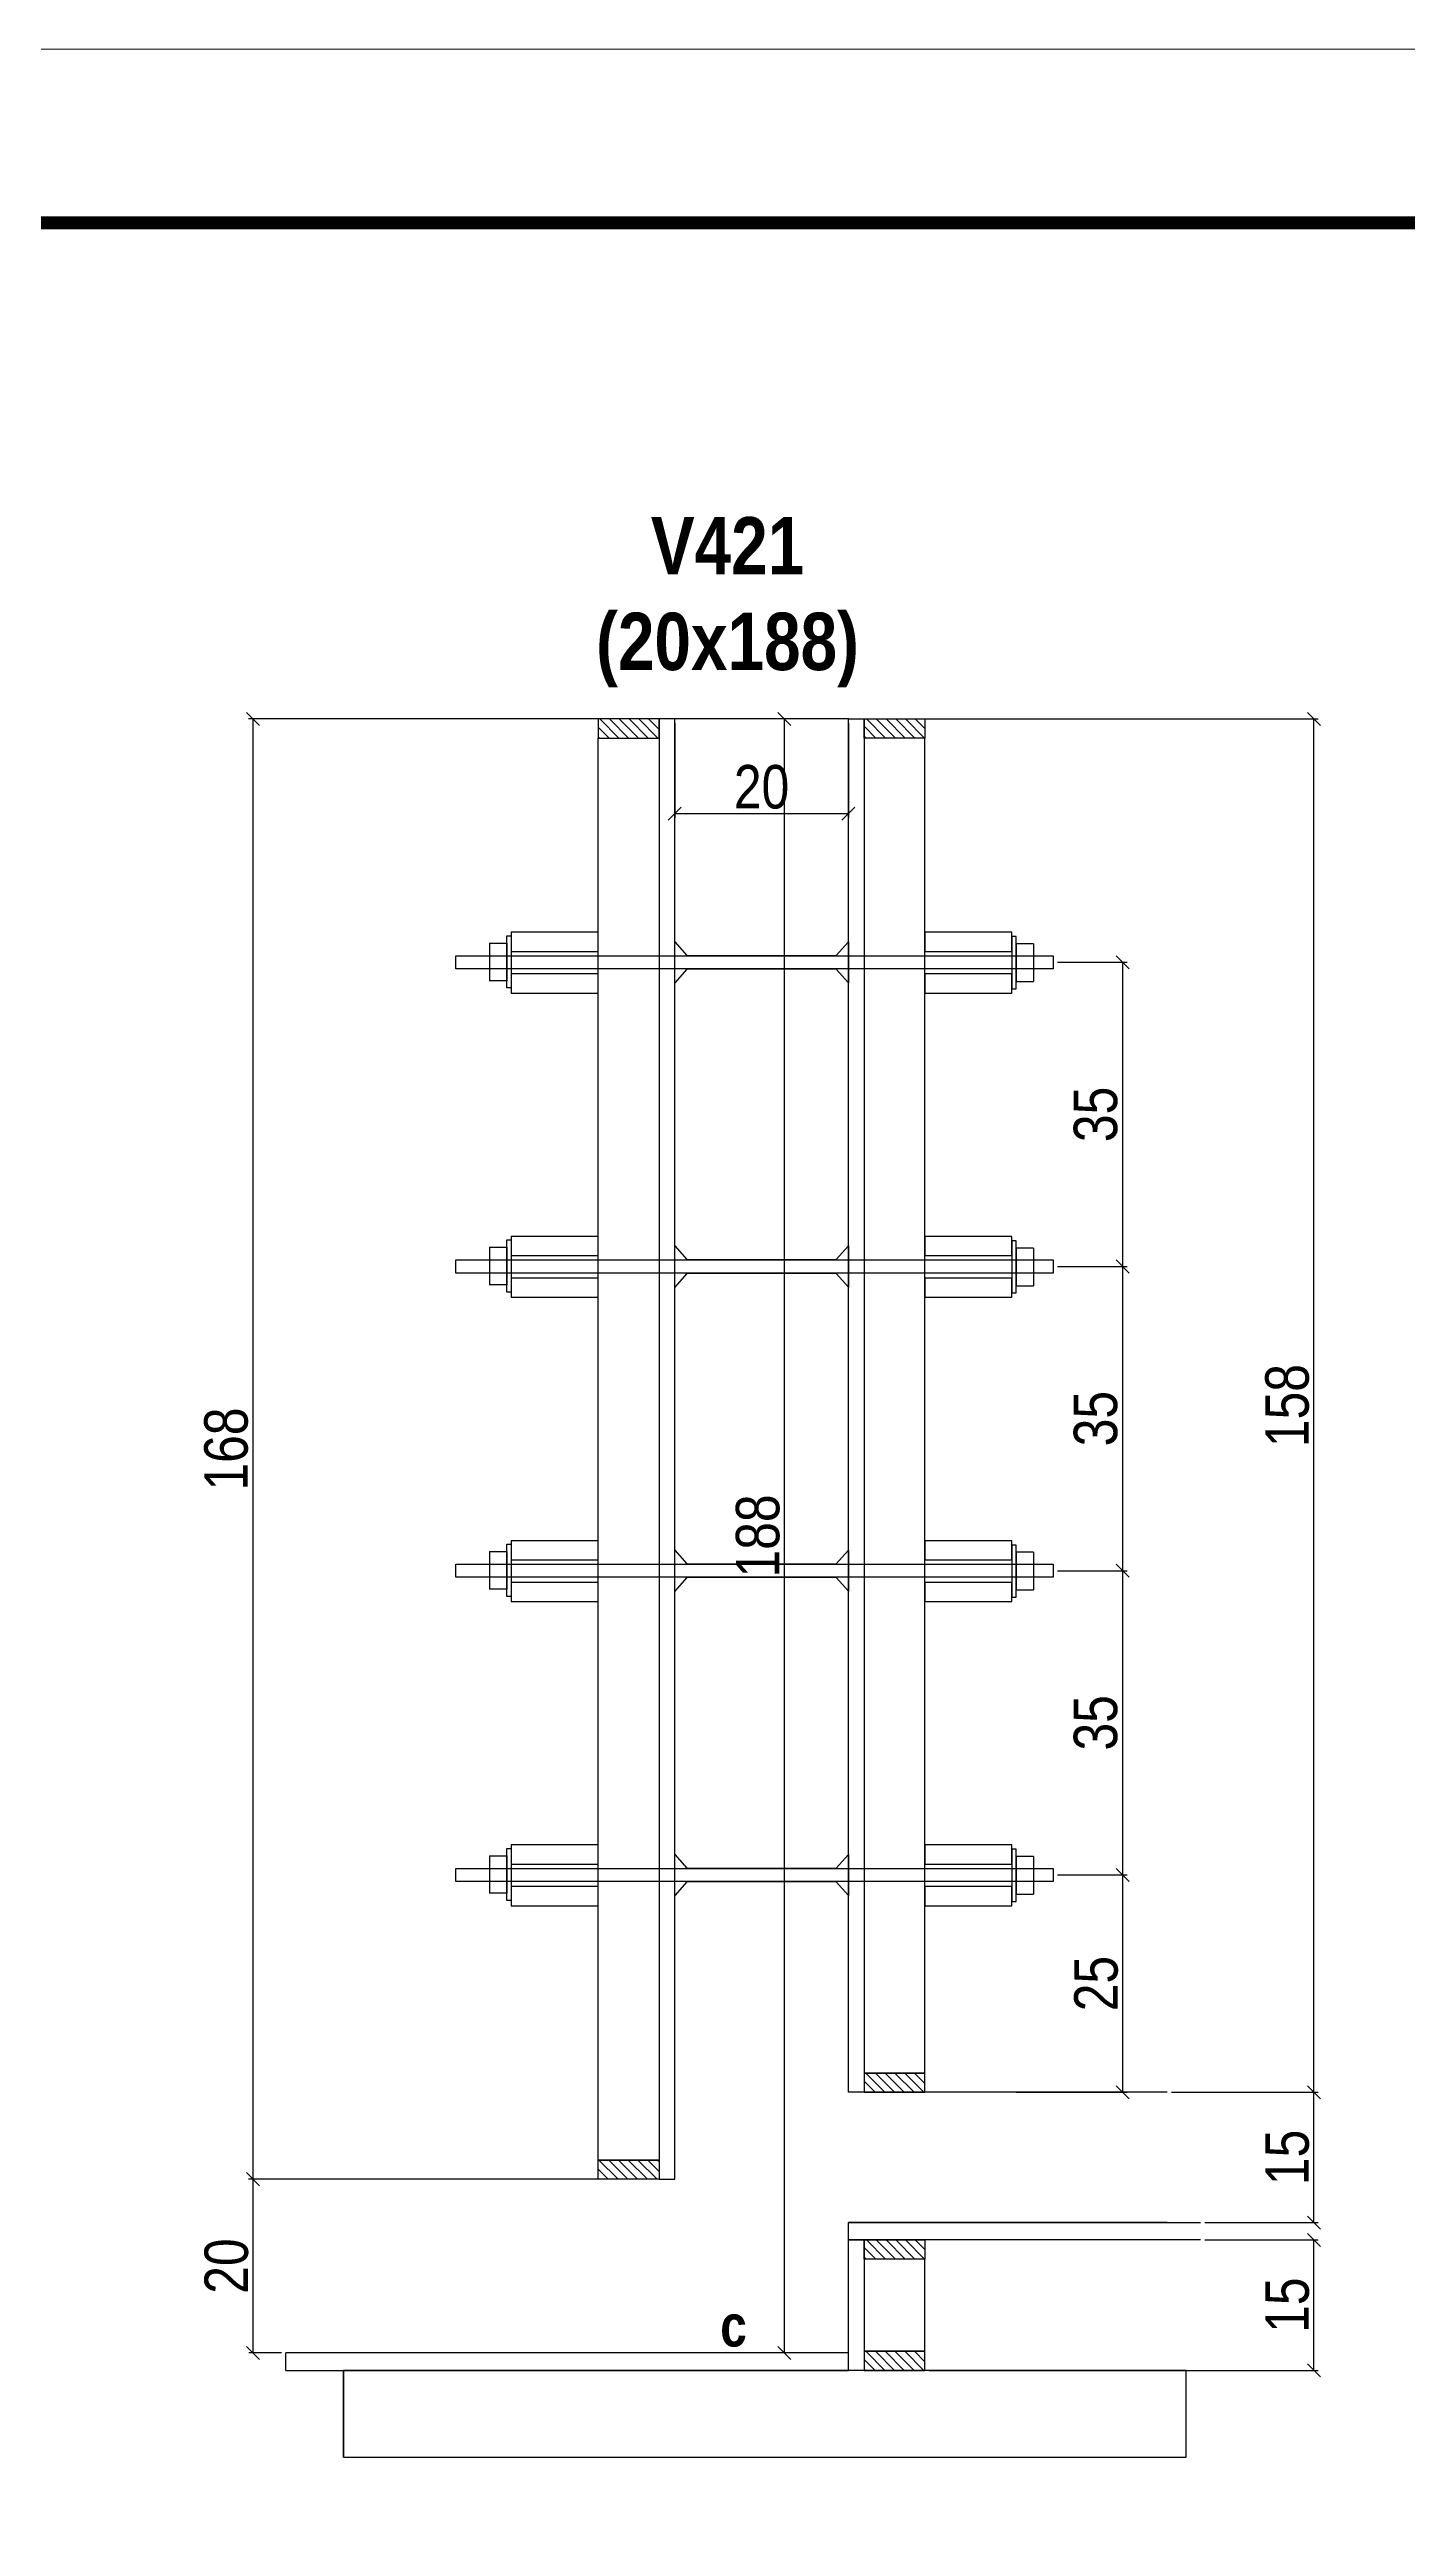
# Model space of a CAD drawing. Extents: x -3394 to 16474, y -5031 to 14397.
# Drawn here: x 6229 to 6541, y 9238 to 9802 of the extents above; entities that cross this region are included whole.
import ezdxf

# ---------------------------------------------------------------- set-up
doc = ezdxf.new("R2010")
doc.units = 0
doc.linetypes.add('DASHED', pattern=[0.75, 0.5, -0.25])
doc.layers.get('0').update_dxf_attribs({"linetype": 'CONTINUOUS'})
doc.layers.get('Defpoints').update_dxf_attribs({"linetype": 'CONTINUOUS'})
for name, color, linetype in [('1HACHURA MADEIRAS', 1, 'CONTINUOUS'), ('barrote', 251, 'CONTINUOUS'), ('COTA', 241, 'CONTINUOUS'), ('detalhes', 4, 'CONTINUOUS'), ('NOMENCLATURA', 7, 'CONTINUOUS'), ('Painéis', 200, 'CONTINUOUS'), ('presilha', 1, 'CONTINUOUS'), ('SARR_2.2x7', 40, 'CONTINUOUS'), ('SARR_3.5x7', 81, 'CONTINUOUS'), ('Tubo de PVC', 51, 'CONTINUOUS')]:
    doc.layers.add(name, color=color, linetype=linetype)
for name, color, linetype, lineweight in [('CONCRETO', 251, 'CONTINUOUS', 25), ('Folhas', 255, 'CONTINUOUS', 9), ('SARRAFO DE PRESSAO', 251, 'DASHED', 9)]:
    doc.layers.add(name, color=color, linetype=linetype, lineweight=lineweight)
doc.styles.add('COTA TECNICA 2X', font='techl___.ttf', dxfattribs={"height": 10})
doc.styles.add('TECNICA', font='techb___.ttf', dxfattribs={"height": 10})
doc.dimstyles.new('SECAO', dxfattribs={"dimscale": 0.333333, "dimtxt": 5, "dimasz": 9, "dimexe": 3, "dimexo": 3, "dimgap": 3, "dimtad": 1, "dimdec": 1, "dimlfac": 0.5, "dimzin": 12, "dimdsep": 46, "dimtxsty": 'COTA TECNICA 2X', "dimblk1": 'OBLIQUE', "dimblk2": 'OBLIQUE', "dimsah": 1, "dimcen": 0.9, "dimclrd": 4, "dimclre": 4, "dimclrt": 240, "dimadec": 1, "dimazin": 3, "dimtfac": 1, "dimtdec": 1, "dimtmove": 0, "dimatfit": 3, "dimfxl": 1, "dimtolj": 1, "dimtzin": 12, "dimarcsym": 0})

# ---------------------------------------------------------------- blocks, each defined once
blk = doc.blocks.new('9999999999')
at = {"layer": 'Folhas'}
blk.add_lwpolyline([(98138.98, 34190.21), (99623.98, 34190.21), (99623.98, 35240.21), (98138.98, 35240.21)], close=True, dxfattribs=at)
at = {"layer": 'Folhas', "color": 30, "const_width": 3}
blk.add_lwpolyline([(98213.98, 34230.21), (99583.98, 34230.21), (99583.98, 35200.21), (98213.98, 35200.21)], close=True, dxfattribs=at)
blk = doc.blocks.new('_Oblique')
at = {"color": 0, "linetype": 'ByBlock', "lineweight": -2}
blk.add_line((-0.5, -0.5), (0.5, 0.5), dxfattribs=at)
blk = doc.blocks.new('*D1058')
at = {"layer": 'COTA', "color": 4, "lineweight": -2, "transparency": 16777216}
for p, q in [((6494.57, 9298.12), (6520.7, 9298.12)), ((6519.7, 9268.12), (6519.7, 9298.12)), ((6431.16, 9268.12), (6520.7, 9268.12))]:
    blk.add_line(p, q, dxfattribs=at)
at = {"layer": 'Defpoints', "color": 0, "transparency": 16777216}
for p in [(6493.57, 9298.12), (6519.7, 9298.12), (6430.16, 9268.12)]:
    blk.add_point(p, dxfattribs=at)
at = {"layer": 'COTA', "color": 4, "lineweight": -2, "transparency": 16777216, "xscale": 3, "yscale": 3, "zscale": 3}
for p, rotation in [((6519.7, 9298.12), 90), ((6519.7, 9268.12), 270)]:
    blk.add_blockref('_Oblique', p, dxfattribs=dict(at, rotation=rotation))
at = {"layer": 'COTA', "color": 240, "transparency": 16777216, "insert": (6513.59, 9283.12), "char_height": 10, "attachment_point": 5, "rotation": 90, "style": 'COTA TECNICA 2X'}
blk.add_mtext('\\A1;15', dxfattribs=at)
blk = doc.blocks.new('*D1059')
at = {"layer": 'COTA', "color": 4, "lineweight": -2, "transparency": 16777216}
for p, q in [((6302.81, 9312.12), (6274.51, 9312.12)), ((6275.51, 9272.12), (6275.51, 9312.12)), ((6282.09, 9272.12), (6274.51, 9272.12))]:
    blk.add_line(p, q, dxfattribs=at)
at = {"layer": 'Defpoints', "color": 0, "transparency": 16777216}
for p in [(6275.51, 9312.12), (6303.81, 9312.12), (6283.09, 9272.12)]:
    blk.add_point(p, dxfattribs=at)
at = {"layer": 'COTA', "color": 4, "lineweight": -2, "transparency": 16777216, "xscale": 3, "yscale": 3, "zscale": 3}
for p, rotation in [((6275.51, 9312.12), 90), ((6275.51, 9272.12), 270)]:
    blk.add_blockref('_Oblique', p, dxfattribs=dict(at, rotation=rotation))
at = {"layer": 'COTA', "color": 240, "transparency": 16777216, "insert": (6269.41, 9292.12), "char_height": 10, "attachment_point": 5, "rotation": 90, "style": 'COTA TECNICA 2X'}
blk.add_mtext('\\A1;20', dxfattribs=at)
blk = doc.blocks.new('*D1060')
at = {"layer": 'COTA', "color": 4, "lineweight": -2, "transparency": 16777216}
for p, q in [((6417.16, 9648.12), (6520.7, 9648.12)), ((6519.7, 9332.12), (6519.7, 9648.12)), ((6487.11, 9332.12), (6520.7, 9332.12))]:
    blk.add_line(p, q, dxfattribs=at)
at = {"layer": 'Defpoints', "color": 0, "transparency": 16777216}
for p in [(6416.16, 9648.12), (6519.7, 9648.12), (6486.11, 9332.12)]:
    blk.add_point(p, dxfattribs=at)
at = {"layer": 'COTA', "color": 4, "lineweight": -2, "transparency": 16777216, "xscale": 3, "yscale": 3, "zscale": 3}
for p, rotation in [((6519.7, 9648.12), 90), ((6519.7, 9332.12), 270)]:
    blk.add_blockref('_Oblique', p, dxfattribs=dict(at, rotation=rotation))
at = {"layer": 'COTA', "color": 240, "transparency": 16777216, "insert": (6513.57, 9490.12), "char_height": 10, "attachment_point": 5, "rotation": 90, "style": 'COTA TECNICA 2X'}
blk.add_mtext('\\A1;158', dxfattribs=at)
blk = doc.blocks.new('*D1061')
at = {"layer": 'COTA', "color": 4, "lineweight": -2, "transparency": 16777216}
for p, q in [((6367.96, 9648.12), (6274.47, 9648.12)), ((6275.47, 9648.12), (6275.47, 9312.12)), ((6367.96, 9312.12), (6274.47, 9312.12))]:
    blk.add_line(p, q, dxfattribs=at)
at = {"layer": 'Defpoints', "color": 0, "transparency": 16777216}
for p in [(6368.96, 9648.12), (6275.47, 9312.12), (6368.96, 9312.12)]:
    blk.add_point(p, dxfattribs=at)
at = {"layer": 'COTA', "color": 4, "lineweight": -2, "transparency": 16777216, "xscale": 3, "yscale": 3, "zscale": 3}
for p, rotation in [((6275.47, 9648.12), 90), ((6275.47, 9312.12), 270)]:
    blk.add_blockref('_Oblique', p, dxfattribs=dict(at, rotation=rotation))
at = {"layer": 'COTA', "color": 240, "transparency": 16777216, "insert": (6269.35, 9480.12), "char_height": 10, "attachment_point": 5, "rotation": 90, "style": 'COTA TECNICA 2X'}
blk.add_mtext('\\A1;168', dxfattribs=at)
blk = doc.blocks.new('*D1062')
at = {"layer": 'COTA', "color": 4, "lineweight": -2, "transparency": 16777216}
for p, q in [((6372.56, 9647.12), (6372.56, 9625.34)), ((6412.56, 9647.12), (6412.56, 9625.34)), ((6372.56, 9626.34), (6412.56, 9626.34))]:
    blk.add_line(p, q, dxfattribs=at)
at = {"layer": 'Defpoints', "color": 0, "transparency": 16777216}
for p in [(6372.56, 9648.12), (6412.56, 9648.12), (6412.56, 9626.34)]:
    blk.add_point(p, dxfattribs=at)
at = {"layer": 'COTA', "color": 4, "lineweight": -2, "transparency": 16777216, "xscale": 3, "yscale": 3, "zscale": 3, "rotation": 180}
blk.add_blockref('_Oblique', (6372.56, 9626.34), dxfattribs=at)
at = {"layer": 'COTA', "color": 4, "lineweight": -2, "transparency": 16777216, "xscale": 3, "yscale": 3, "zscale": 3}
blk.add_blockref('_Oblique', (6412.56, 9626.34), dxfattribs=at)
at = {"layer": 'COTA', "color": 240, "transparency": 16777216, "insert": (6392.56, 9632.44), "char_height": 10, "attachment_point": 5, "style": 'COTA TECNICA 2X'}
blk.add_mtext('\\A1;20', dxfattribs=at)
blk = doc.blocks.new('*D1063')
at = {"layer": 'COTA', "color": 4, "lineweight": -2, "transparency": 16777216}
for p, q in [((6486.94, 9332.12), (6520.7, 9332.12)), ((6519.7, 9302.12), (6519.7, 9332.12)), ((6494.57, 9302.12), (6520.7, 9302.12))]:
    blk.add_line(p, q, dxfattribs=at)
at = {"layer": 'Defpoints', "color": 0, "transparency": 16777216}
for p in [(6485.94, 9332.12), (6519.7, 9332.12), (6493.57, 9302.12)]:
    blk.add_point(p, dxfattribs=at)
at = {"layer": 'COTA', "color": 4, "lineweight": -2, "transparency": 16777216, "xscale": 3, "yscale": 3, "zscale": 3}
for p, rotation in [((6519.7, 9332.12), 90), ((6519.7, 9302.12), 270)]:
    blk.add_blockref('_Oblique', p, dxfattribs=dict(at, rotation=rotation))
at = {"layer": 'COTA', "color": 240, "transparency": 16777216, "insert": (6513.59, 9317.12), "char_height": 10, "attachment_point": 5, "rotation": 90, "style": 'COTA TECNICA 2X'}
blk.add_mtext('\\A1;15', dxfattribs=at)
blk = doc.blocks.new('*D1064')
at = {"layer": 'COTA', "color": 4, "lineweight": -2, "transparency": 16777216}
for p, q in [((6411.56, 9648.12), (6396.81, 9648.12)), ((6397.81, 9272.12), (6397.81, 9648.12)), ((6411.56, 9272.12), (6396.81, 9272.12))]:
    blk.add_line(p, q, dxfattribs=at)
at = {"layer": 'Defpoints', "color": 0, "transparency": 16777216}
for p in [(6397.81, 9648.12), (6412.56, 9648.12), (6412.56, 9272.12)]:
    blk.add_point(p, dxfattribs=at)
at = {"layer": 'COTA', "color": 4, "lineweight": -2, "transparency": 16777216, "xscale": 3, "yscale": 3, "zscale": 3}
for p, rotation in [((6397.81, 9648.12), 90), ((6397.81, 9272.12), 270)]:
    blk.add_blockref('_Oblique', p, dxfattribs=dict(at, rotation=rotation))
at = {"layer": 'COTA', "color": 240, "transparency": 16777216, "insert": (6391.71, 9460.12), "char_height": 10, "attachment_point": 5, "rotation": 90, "style": 'COTA TECNICA 2X'}
blk.add_mtext('\\A1;188', dxfattribs=at)
blk = doc.blocks.new('*D1065')
at = {"layer": 'COTA', "color": 4, "lineweight": -2, "transparency": 16777216}
for p, q in [((6460.64, 9382.12), (6476.7, 9382.12)), ((6475.7, 9332.12), (6475.7, 9382.12)), ((6451.16, 9332.12), (6476.7, 9332.12))]:
    blk.add_line(p, q, dxfattribs=at)
at = {"layer": 'Defpoints', "color": 0, "transparency": 16777216}
for p in [(6459.64, 9382.12), (6475.7, 9382.12), (6450.16, 9332.12)]:
    blk.add_point(p, dxfattribs=at)
at = {"layer": 'COTA', "color": 4, "lineweight": -2, "transparency": 16777216, "xscale": 3, "yscale": 3, "zscale": 3}
for p, rotation in [((6475.7, 9382.12), 90), ((6475.7, 9332.12), 270)]:
    blk.add_blockref('_Oblique', p, dxfattribs=dict(at, rotation=rotation))
at = {"layer": 'COTA', "color": 240, "transparency": 16777216, "insert": (6469.59, 9357.12), "char_height": 10, "attachment_point": 5, "rotation": 90, "style": 'COTA TECNICA 2X'}
blk.add_mtext('\\A1;25', dxfattribs=at)
blk = doc.blocks.new('*D1066')
at = {"layer": 'COTA', "color": 4, "lineweight": -2, "transparency": 16777216}
for p, q in [((6460.64, 9452.12), (6476.7, 9452.12)), ((6475.7, 9382.12), (6475.7, 9452.12)), ((6460.64, 9382.12), (6476.7, 9382.12))]:
    blk.add_line(p, q, dxfattribs=at)
at = {"layer": 'Defpoints', "color": 0, "transparency": 16777216}
for p in [(6459.64, 9452.12), (6475.7, 9452.12), (6459.64, 9382.12)]:
    blk.add_point(p, dxfattribs=at)
at = {"layer": 'COTA', "color": 4, "lineweight": -2, "transparency": 16777216, "xscale": 3, "yscale": 3, "zscale": 3}
for p, rotation in [((6475.7, 9452.12), 90), ((6475.7, 9382.12), 270)]:
    blk.add_blockref('_Oblique', p, dxfattribs=dict(at, rotation=rotation))
at = {"layer": 'COTA', "color": 240, "transparency": 16777216, "insert": (6469.48, 9417.12), "char_height": 10, "attachment_point": 5, "rotation": 90, "style": 'COTA TECNICA 2X'}
blk.add_mtext('\\A1;35', dxfattribs=at)
blk = doc.blocks.new('*D1067')
at = {"layer": 'COTA', "color": 4, "lineweight": -2, "transparency": 16777216}
for p, q in [((6460.64, 9522.12), (6476.7, 9522.12)), ((6475.7, 9452.12), (6475.7, 9522.12)), ((6460.64, 9452.12), (6476.7, 9452.12))]:
    blk.add_line(p, q, dxfattribs=at)
at = {"layer": 'Defpoints', "color": 0, "transparency": 16777216}
for p in [(6459.64, 9522.12), (6475.7, 9522.12), (6459.64, 9452.12)]:
    blk.add_point(p, dxfattribs=at)
at = {"layer": 'COTA', "color": 4, "lineweight": -2, "transparency": 16777216, "xscale": 3, "yscale": 3, "zscale": 3}
for p, rotation in [((6475.7, 9522.12), 90), ((6475.7, 9452.12), 270)]:
    blk.add_blockref('_Oblique', p, dxfattribs=dict(at, rotation=rotation))
at = {"layer": 'COTA', "color": 240, "transparency": 16777216, "insert": (6469.48, 9487.12), "char_height": 10, "attachment_point": 5, "rotation": 90, "style": 'COTA TECNICA 2X'}
blk.add_mtext('\\A1;35', dxfattribs=at)
blk = doc.blocks.new('*D1068')
at = {"layer": 'COTA', "color": 4, "lineweight": -2, "transparency": 16777216}
for p, q in [((6460.64, 9592.12), (6476.7, 9592.12)), ((6475.7, 9522.12), (6475.7, 9592.12)), ((6460.64, 9522.12), (6476.7, 9522.12))]:
    blk.add_line(p, q, dxfattribs=at)
at = {"layer": 'Defpoints', "color": 0, "transparency": 16777216}
for p in [(6459.64, 9592.12), (6475.7, 9592.12), (6459.64, 9522.12)]:
    blk.add_point(p, dxfattribs=at)
at = {"layer": 'COTA', "color": 4, "lineweight": -2, "transparency": 16777216, "xscale": 3, "yscale": 3, "zscale": 3}
for p, rotation in [((6475.7, 9592.12), 90), ((6475.7, 9522.12), 270)]:
    blk.add_blockref('_Oblique', p, dxfattribs=dict(at, rotation=rotation))
at = {"layer": 'COTA', "color": 240, "transparency": 16777216, "insert": (6469.48, 9557.12), "char_height": 10, "attachment_point": 5, "rotation": 90, "style": 'COTA TECNICA 2X'}
blk.add_mtext('\\A1;35', dxfattribs=at)

msp = doc.modelspace()

# ---------------------------------------------------------------- hatches: boundary and pattern name
at = {"layer": 'SARR_2.2x7'}
h = msp.add_hatch(dxfattribs=at)
h.set_pattern_fill('ANSI31', color=256, scale=0.5, angle=90)
h.set_pattern_definition([(135, (40170.356, -113868.4497), (-1.122532015, -1.122532015), [])])
h.paths.add_polyline_path([(6354.96, 9648.12), (6354.96, 9643.72), (6368.96, 9643.72), (6368.96, 9648.12)])
h = msp.add_hatch(dxfattribs=at)
h.set_pattern_fill('ANSI31', color=256, scale=0.5, angle=90)
h.set_pattern_definition([(135, (40182.356, -113868.4497), (-1.122532015, -1.122532015), [])])
h.paths.add_polyline_path([(6416.16, 9648.12), (6416.16, 9643.72), (6430.16, 9643.72), (6430.16, 9648.12)])
h = msp.add_hatch(dxfattribs=at)
h.set_pattern_fill('ANSI31', color=256, scale=0.5, angle=90)
h.set_pattern_definition([(135, (40182.356, -113812.0497), (-1.122532015, -1.122532015), [])])
h.paths.add_polyline_path([(6430.16, 9332.12), (6430.16, 9336.52), (6416.16, 9336.52), (6416.16, 9332.12)])
h = msp.add_hatch(dxfattribs=at)
h.set_pattern_fill('ANSI31', color=256, scale=0.5, angle=90)
h.set_pattern_definition([(135, (40170.356, -113832.0497), (-1.122532015, -1.122532015), [])])
h.paths.add_polyline_path([(6368.96, 9312.12), (6368.96, 9316.52), (6354.96, 9316.52), (6354.96, 9312.12)])
h = msp.add_hatch(dxfattribs=at)
h.set_pattern_fill('ANSI31', color=256, scale=0.5, angle=90)
h.set_pattern_definition([(135, (40182.356, -114218.4497), (-1.122532015, -1.122532015), [])])
h.paths.add_polyline_path([(6416.16, 9298.12), (6416.16, 9293.72), (6430.16, 9293.72), (6430.16, 9298.12)])
h = msp.add_hatch(dxfattribs=at)
h.set_pattern_fill('ANSI31', color=256, scale=0.5, angle=90)
h.set_pattern_definition([(135, (40182.356, -113876.0497), (-1.122532015, -1.122532015), [])])
h.paths.add_polyline_path([(6430.16, 9268.12), (6430.16, 9272.52), (6416.16, 9272.52), (6416.16, 9268.12)])

# ---------------------------------------------------------------- linework, layer by layer
at = {"layer": '1HACHURA MADEIRAS', "elevation": 0}
for points in [[(6354.96, 9599.03), (6334.96, 9599.03), (6334.96, 9594.63), (6354.96, 9594.63)], [(6450.16, 9599.03), (6430.16, 9599.03), (6430.16, 9594.63), (6450.16, 9594.63)], [(6354.96, 9589.43), (6334.96, 9589.43), (6334.96, 9585.03), (6354.96, 9585.03)], [(6450.16, 9589.43), (6430.16, 9589.43), (6430.16, 9585.03), (6450.16, 9585.03)], [(6354.96, 9529.03), (6334.96, 9529.03), (6334.96, 9524.63), (6354.96, 9524.63)], [(6450.16, 9529.03), (6430.16, 9529.03), (6430.16, 9524.63), (6450.16, 9524.63)], [(6354.96, 9519.43), (6334.96, 9519.43), (6334.96, 9515.03), (6354.96, 9515.03)], [(6450.16, 9519.43), (6430.16, 9519.43), (6430.16, 9515.03), (6450.16, 9515.03)], [(6354.96, 9459.03), (6334.96, 9459.03), (6334.96, 9454.63), (6354.96, 9454.63)], [(6450.16, 9459.03), (6430.16, 9459.03), (6430.16, 9454.63), (6450.16, 9454.63)], [(6354.96, 9449.43), (6334.96, 9449.43), (6334.96, 9445.03), (6354.96, 9445.03)], [(6450.16, 9449.43), (6430.16, 9449.43), (6430.16, 9445.03), (6450.16, 9445.03)], [(6354.96, 9389.03), (6334.96, 9389.03), (6334.96, 9384.63), (6354.96, 9384.63)], [(6450.16, 9389.03), (6430.16, 9389.03), (6430.16, 9384.63), (6450.16, 9384.63)], [(6354.96, 9379.43), (6334.96, 9379.43), (6334.96, 9375.03), (6354.96, 9375.03)], [(6450.16, 9379.43), (6430.16, 9379.43), (6430.16, 9375.03), (6450.16, 9375.03)]]:
    msp.add_lwpolyline(points, close=True, dxfattribs=at)
at = {"layer": 'barrote', "elevation": 0}
msp.add_lwpolyline([(6296.36, 9248.12), (6490.28, 9248.12), (6490.28, 9268.12), (6296.36, 9268.12)], close=True, dxfattribs=at)
at = {"layer": 'CONCRETO', "linetype": 'Continuous'}
for p, q in [((6412.56, 9648.12), (6372.56, 9648.12)), ((6485.94, 9332.12), (6412.56, 9332.12)), ((6368.96, 9312.12), (6303.81, 9312.12)), ((6485.94, 9302.12), (6412.56, 9302.12))]:
    msp.add_line(p, q, dxfattribs=at)
at = {"layer": 'detalhes', "color": 250}
msp.add_line((6296.36, 9248.12), (6296.36, 9268.12), dxfattribs=at)
at = {"layer": 'Painéis', "linetype": 'Continuous'}
msp.add_line((6283.09, 9268.12), (6283.09, 9272.12), dxfattribs=at)
at = {"layer": 'Painéis', "linetype": 'Continuous', "elevation": 0}
for points in [[(6368.96, 9648.12), (6368.96, 9312.12), (6372.56, 9312.12), (6372.56, 9648.12)], [(6416.16, 9648.12), (6416.16, 9332.12), (6412.56, 9332.12), (6412.56, 9648.12)], [(6416.16, 9298.12), (6416.16, 9268.12), (6412.56, 9268.12), (6412.56, 9298.12)]]:
    msp.add_lwpolyline(points, close=True, dxfattribs=at)
at = {"layer": 'Painéis', "linetype": 'Continuous'}
for points in [[(6493.57, 9298.12), (6412.56, 9298.12), (6412.56, 9302.12), (6493.57, 9302.12)], [(6283.09, 9268.12), (6412.56, 9268.12), (6412.56, 9272.12), (6283.09, 9272.12)]]:
    msp.add_lwpolyline(points, dxfattribs=at)
at = {"layer": 'presilha'}
for p, q in [((6329.96, 9596.55), (6333.96, 9596.55)), ((6329.96, 9596.55), (6329.96, 9587.89)), ((6333.96, 9598.22), (6334.96, 9598.22)), ((6333.96, 9586.22), (6333.96, 9598.22)), ((6333.96, 9596.55), (6333.96, 9587.89)), ((6334.96, 9598.22), (6334.96, 9586.22)), ((6451.16, 9598.03, 0), (6450.16, 9598.03, 0)), ((6450.16, 9598.03, 0), (6450.16, 9586.03, 0)), ((6451.16, 9586.03, 0), (6451.16, 9598.03, 0)), ((6455.16, 9596.36, 0), (6451.16, 9596.36, 0)), ((6451.16, 9596.36, 0), (6451.16, 9587.7, 0)), ((6455.16, 9596.36, 0), (6455.16, 9587.7, 0)), ((6333.96, 9587.89), (6329.96, 9587.89)), ((6451.16, 9587.7, 0), (6455.16, 9587.7, 0)), ((6334.96, 9586.22), (6333.96, 9586.22)), ((6450.16, 9586.03, 0), (6451.16, 9586.03, 0)), ((6329.96, 9526.55), (6333.96, 9526.55)), ((6329.96, 9526.55), (6329.96, 9517.89)), ((6333.96, 9528.22), (6334.96, 9528.22)), ((6333.96, 9516.22), (6333.96, 9528.22)), ((6333.96, 9526.55), (6333.96, 9517.89)), ((6334.96, 9528.22), (6334.96, 9516.22)), ((6451.16, 9528.03, 0), (6450.16, 9528.03, 0)), ((6450.16, 9528.03, 0), (6450.16, 9516.03, 0)), ((6451.16, 9516.03, 0), (6451.16, 9528.03, 0)), ((6455.16, 9526.36, 0), (6451.16, 9526.36, 0)), ((6451.16, 9526.36, 0), (6451.16, 9517.7, 0)), ((6455.16, 9526.36, 0), (6455.16, 9517.7, 0)), ((6333.96, 9517.89), (6329.96, 9517.89)), ((6334.96, 9516.22), (6333.96, 9516.22)), ((6450.16, 9516.03, 0), (6451.16, 9516.03, 0)), ((6451.16, 9517.7, 0), (6455.16, 9517.7, 0)), ((6333.96, 9458.22), (6334.96, 9458.22)), ((6333.96, 9446.22), (6333.96, 9458.22)), ((6334.96, 9458.22), (6334.96, 9446.22)), ((6451.16, 9458.03, 0), (6450.16, 9458.03, 0)), ((6450.16, 9458.03, 0), (6450.16, 9446.03, 0)), ((6451.16, 9446.03, 0), (6451.16, 9458.03, 0)), ((6329.96, 9456.55), (6333.96, 9456.55)), ((6329.96, 9456.55), (6329.96, 9447.89)), ((6333.96, 9456.55), (6333.96, 9447.89)), ((6455.16, 9456.36, 0), (6451.16, 9456.36, 0)), ((6451.16, 9456.36, 0), (6451.16, 9447.7, 0)), ((6455.16, 9456.36, 0), (6455.16, 9447.7, 0)), ((6333.96, 9447.89), (6329.96, 9447.89)), ((6451.16, 9447.7, 0), (6455.16, 9447.7, 0)), ((6334.96, 9446.22), (6333.96, 9446.22)), ((6450.16, 9446.03, 0), (6451.16, 9446.03, 0)), ((6329.96, 9386.55), (6333.96, 9386.55)), ((6329.96, 9386.55), (6329.96, 9377.89)), ((6333.96, 9388.22), (6334.96, 9388.22)), ((6333.96, 9376.22), (6333.96, 9388.22)), ((6333.96, 9386.55), (6333.96, 9377.89)), ((6334.96, 9388.22), (6334.96, 9376.22)), ((6451.16, 9388.03, 0), (6450.16, 9388.03, 0)), ((6450.16, 9388.03, 0), (6450.16, 9376.03, 0)), ((6451.16, 9376.03, 0), (6451.16, 9388.03, 0)), ((6455.16, 9386.36, 0), (6451.16, 9386.36, 0)), ((6451.16, 9386.36, 0), (6451.16, 9377.7, 0)), ((6455.16, 9386.36, 0), (6455.16, 9377.7, 0)), ((6333.96, 9377.89), (6329.96, 9377.89)), ((6334.96, 9376.22), (6333.96, 9376.22)), ((6450.16, 9376.03, 0), (6451.16, 9376.03, 0)), ((6451.16, 9377.7, 0), (6455.16, 9377.7, 0))]:
    msp.add_line(p, q, dxfattribs=at)
at = {"layer": 'presilha', "elevation": 0}
for points in [[(6322.18, 9593.62), (6459.64, 9593.62), (6459.64, 9590.62), (6322.18, 9590.62)], [(6322.18, 9523.62), (6459.64, 9523.62), (6459.64, 9520.62), (6322.18, 9520.62)], [(6322.18, 9453.62), (6459.64, 9453.62), (6459.64, 9450.62), (6322.18, 9450.62)], [(6322.18, 9383.62), (6459.64, 9383.62), (6459.64, 9380.62), (6322.18, 9380.62)]]:
    msp.add_lwpolyline(points, close=True, dxfattribs=at)
at = {"layer": 'SARR_2.2x7', "elevation": 0}
for points in [[(6368.96, 9648.12), (6354.96, 9648.12), (6354.96, 9643.72), (6368.96, 9643.72)], [(6416.16, 9648.12), (6430.16, 9648.12), (6430.16, 9643.72), (6416.16, 9643.72)], [(6416.16, 9332.12), (6430.16, 9332.12), (6430.16, 9336.52), (6416.16, 9336.52)], [(6368.96, 9312.12), (6354.96, 9312.12), (6354.96, 9316.52), (6368.96, 9316.52)], [(6416.16, 9298.12), (6430.16, 9298.12), (6430.16, 9293.72), (6416.16, 9293.72)], [(6416.16, 9268.12), (6430.16, 9268.12), (6430.16, 9272.52), (6416.16, 9272.52)]]:
    msp.add_lwpolyline(points, close=True, dxfattribs=at)
at = {"layer": 'SARR_3.5x7', "elevation": 0}
for points in [[(6354.96, 9643.72), (6368.96, 9643.72), (6368.96, 9316.52), (6354.96, 9316.52)], [(6430.16, 9643.72), (6416.16, 9643.72), (6416.16, 9336.52), (6430.16, 9336.52)], [(6430.16, 9293.72), (6416.16, 9293.72), (6416.16, 9272.52), (6430.16, 9272.52)]]:
    msp.add_lwpolyline(points, close=True, dxfattribs=at)
at = {"layer": 'Tubo de PVC', "elevation": 0}
for points in [[(6412.56, 9596.86), (6412.56, 9587.38), (6409.76, 9590.53), (6375.36, 9590.53), (6372.56, 9587.38), (6372.56, 9596.86), (6375.36, 9593.71), (6409.76, 9593.71)], [(6412.56, 9526.86), (6412.56, 9517.38), (6409.76, 9520.53), (6375.36, 9520.53), (6372.56, 9517.38), (6372.56, 9526.86), (6375.36, 9523.71), (6409.76, 9523.71)], [(6412.56, 9456.86), (6412.56, 9447.38), (6409.76, 9450.53), (6375.36, 9450.53), (6372.56, 9447.38), (6372.56, 9456.86), (6375.36, 9453.71), (6409.76, 9453.71)], [(6412.56, 9386.86), (6412.56, 9377.38), (6409.76, 9380.53), (6375.36, 9380.53), (6372.56, 9377.38), (6372.56, 9386.86), (6375.36, 9383.71), (6409.76, 9383.71)]]:
    msp.add_lwpolyline(points, close=True, dxfattribs=at)

# ---------------------------------------------------------------- block references
at = {"layer": 'SARRAFO DE PRESSAO', "color": 6, "linetype": 'ByBlock'}
msp.add_blockref('9999999999', (-92281.77, -25437.95), dxfattribs=at)

# ---------------------------------------------------------------- texts
at = {"layer": 'detalhes', "style": 'TECNICA'}
msp.add_text('c', height=9.6, dxfattribs=at).set_placement((6383.04, 9273.61))
at = {"layer": 'NOMENCLATURA', "insert": (6384.72, 9694.56), "char_height": 13.2, "attachment_point": 2, "style": 'TECNICA'}
msp.add_mtext_dynamic_manual_height_columns('V421\\P(20x188)', width=300.2766, gutter_width=1, heights=[0], dxfattribs=at)

# ---------------------------------------------------------------- dimensions: what is measured, and where the dimension line sits
at = {"layer": 'COTA'}
dim = msp.add_linear_dim(base=(6275.47, 9312.12), p1=(6368.96, 9648.12), p2=(6368.96, 9312.12), angle=90, dimstyle='SECAO', dxfattribs=at)
dim.commit()
dim.dimension.update_dxf_attribs({"geometry": '*D1061', "text_midpoint": (6275.47, 9480.12), "dimtype": 160})
for base, p1, p2, picture, middle in [((6397.81, 9648.12), (6412.56, 9272.12), (6412.56, 9648.12), '*D1064', (6391.71, 9460.12)), ((6519.7, 9648.12), (6486.11, 9332.12), (6416.16, 9648.12), '*D1060', (6513.57, 9490.12)), ((6475.7, 9592.12), (6459.64, 9522.12), (6459.64, 9592.12), '*D1068', (6469.48, 9557.12)), ((6475.7, 9522.12), (6459.64, 9452.12), (6459.64, 9522.12), '*D1067', (6469.48, 9487.12)), ((6475.7, 9452.12), (6459.64, 9382.12), (6459.64, 9452.12), '*D1066', (6469.48, 9417.12)), ((6475.7, 9382.12), (6450.16, 9332.12), (6459.64, 9382.12), '*D1065', (6469.59, 9357.12)), ((6519.7, 9332.12), (6493.57, 9302.12), (6485.94, 9332.12), '*D1063', (6513.59, 9317.12)), ((6275.51, 9312.12), (6283.09, 9272.12), (6303.81, 9312.12), '*D1059', (6269.41, 9292.12)), ((6519.7, 9298.12), (6430.16, 9268.12), (6493.57, 9298.12), '*D1058', (6513.59, 9283.12))]:
    dim = msp.add_linear_dim(base=base, p1=p1, p2=p2, angle=90, dimstyle='SECAO', dxfattribs=at)
    dim.commit()
    dim.dimension.update_dxf_attribs({"geometry": picture, "text_midpoint": middle})
dim = msp.add_linear_dim(base=(6412.56, 9626.34), p1=(6372.56, 9648.12), p2=(6412.56, 9648.12), dimstyle='SECAO', dxfattribs=at)
dim.commit()
dim.dimension.update_dxf_attribs({"geometry": '*D1062', "text_midpoint": (6392.56, 9632.44)})

doc.saveas('drawing.dxf')
